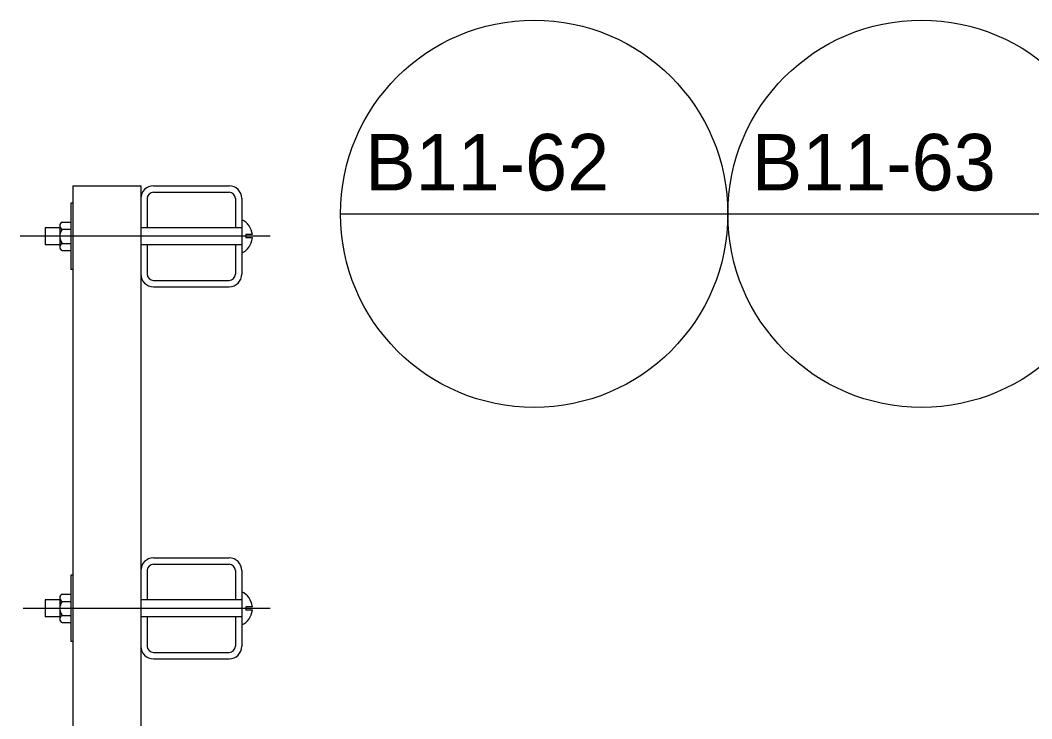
# Model space of a CAD drawing. Extents: x 0 to 2.83, y 0 to 1.83.
# Drawn here: x 0.6135 to 0.822, y 1.197 to 1.3411 of the extents above; entities that cross this region are included whole.
import ezdxf

# ---------------------------------------------------------------- set-up
doc = ezdxf.new("R2010")
doc.units = 0
for name, color, linetype in [('201 Center and Station Line', 7, 'Continuous'), ('214 Text and Titles', 7, 'Continuous'), ('221 Structural Steel', 7, 'Continuous')]:
    doc.layers.add(name, color=color, linetype=linetype)

msp = doc.modelspace()

# ---------------------------------------------------------------- linework, layer by layer
at = {"layer": '201 Center and Station Line'}
for p, q in [((0.6649977909049759, 1.296488805508718), (0.6134977496308108, 1.296488805508718)), ((0.6649977909049759, 1.2197404857751954), (0.6141131067090282, 1.2197404857751954))]:
    msp.add_line(p, q, dxfattribs=at)
at = {"layer": '214 Text and Titles'}
for p, q in [((0.6795221888373044, 1.301127422910033), (0.759391980503971, 1.301127422910033)), ((0.759391980503971, 1.301127422910033), (0.8392617721706378, 1.301127422910033))]:
    msp.add_line(p, q, dxfattribs=at)
for centre in [(0.7194568889459163, 1.3011271542382807), (0.7993266806125829, 1.3011271542382807)]:
    msp.add_circle(centre, 0.039935043749999996, dxfattribs=at)
at = {"layer": '221 Structural Steel'}
for p, q in [((0.6243664081388629, 1.3069046488909064), (0.6383455663546576, 1.3069046488909064)), ((0.6243664081388629, 1.3069046488909064), (0.6243664081388629, 1.1125162305751806)), ((0.6243664081388629, 1.3069046488909064), (0.6383455663546576, 1.3069046488909064)), ((0.6243664081388629, 1.3069046488909064), (0.6383455663546576, 1.3069046488909064)), ((0.6243664081388629, 1.3069046488909064), (0.6383455663546576, 1.3069046488909064)), ((0.6383455663546576, 1.3069046488909064), (0.6383455663546576, 1.1242913415332754)), ((0.6409769373319363, 1.3069046488909064), (0.6565458821947386, 1.3069046488909064)), ((0.6409769373319363, 1.3069046488909064), (0.6565458821947386, 1.3069046488909064)), ((0.6409769373319363, 1.3069046488909064), (0.6565458821947386, 1.3069046488909064)), ((0.6409769373319363, 1.305588963415513), (0.6565458821947386, 1.305588963415513)), ((0.6409769373319363, 1.305588963415513), (0.6565458821947386, 1.305588963415513)), ((0.6409769373319363, 1.305588963415513), (0.6565458821947386, 1.305588963415513)), ((0.6396612518300511, 1.3042732779136275), (0.6396612518300511, 1.298230992346424)), ((0.6396612518300511, 1.3042732779136275), (0.6396612518300511, 1.298230992346424)), ((0.6396612518300511, 1.3042732779136275), (0.6396612518300511, 1.298230992346424)), ((0.6578615676701326, 1.3042732779136275), (0.6578615676701326, 1.298230992346424)), ((0.6578615676701326, 1.3042732779136275), (0.6578615676701326, 1.298230992346424)), ((0.6578615676701326, 1.3042732779136275), (0.6578615676701326, 1.298230992346424)), ((0.659177253145526, 1.3042732779136275), (0.659177253145526, 1.2887043330508252)), ((0.659177253145526, 1.3042732779136275), (0.659177253145526, 1.2887043330508252)), ((0.659177253145526, 1.3042732779136275), (0.659177253145526, 1.2887043330508252)), ((0.6239552564211795, 1.3033413340308084), (0.6239552564211795, 1.2896362769336442)), ((0.6243664081388629, 1.3033413340308084), (0.6239552564211795, 1.3033413340308084)), ((0.6239552564211795, 1.3033413340308084), (0.6239552564211795, 1.2896362769336442)), ((0.6243664081388629, 1.3033413340308084), (0.6239552564211795, 1.3033413340308084)), ((0.6239552564211795, 1.3033413340308084), (0.6239552564211795, 1.2896362769336442)), ((0.6243664081388629, 1.3033413340308084), (0.6239552564211795, 1.3033413340308084)), ((0.6221596198315633, 1.299420591315195), (0.6239552564211795, 1.299420591315195)), ((0.6221596198315633, 1.299420591315195), (0.6239552564211795, 1.299420591315195)), ((0.6221596198315633, 1.299420591315195), (0.6239552564211795, 1.299420591315195)), ((0.6216366348373449, 1.2982293477643496), (0.6186651043944961, 1.2982293477643496)), ((0.6186651043944961, 1.2982293477643496), (0.6186651043944961, 1.2947482632530865)), ((0.6216366348373449, 1.2982293477643496), (0.6186651043944961, 1.2982293477643496)), ((0.6186651043944961, 1.2982293477643496), (0.6186651043944961, 1.2947482632530865)), ((0.6216366348373449, 1.2982293477643496), (0.6186651043944961, 1.2982293477643496)), ((0.6186651043944961, 1.2982293477643496), (0.6186651043944961, 1.2947482632530865)), ((0.6216366348373449, 1.298718070062444), (0.6216366348373449, 1.2942595409020083)), ((0.6216366348373449, 1.298718070062444), (0.6216366348373449, 1.2942595409020083)), ((0.6216366348373449, 1.298718070062444), (0.6216366348373449, 1.2942595409020083)), ((0.6221596198315633, 1.2979379782292821), (0.6239552564211795, 1.2979379782292821)), ((0.6221596198315633, 1.2979379782292821), (0.6239552564211795, 1.2979379782292821)), ((0.6221596198315633, 1.2979379782292821), (0.6239552564211795, 1.2979379782292821)), ((0.659177253145526, 1.2982293477643496), (0.6383455663546576, 1.2982293477643496)), ((0.659177253145526, 1.2982293477643496), (0.6383455663546576, 1.2982293477643496)), ((0.659177253145526, 1.2982293477643496), (0.6383455663546576, 1.2982293477643496)), ((0.6599995565544013, 1.2968317060238874), (0.6599995565544013, 1.2961459049670567)), ((0.6613544385251253, 1.2968317060238874), (0.6599995565544013, 1.2968317060238874)), ((0.6599995565544013, 1.2968317060238874), (0.6599995565544013, 1.2961459049670567)), ((0.6613544385251253, 1.2968317060238874), (0.6599995565544013, 1.2968317060238874)), ((0.6599995565544013, 1.2968317060238874), (0.6599995565544013, 1.2961459049670567)), ((0.6613544385251253, 1.2968317060238874), (0.6599995565544013, 1.2968317060238874)), ((0.6613544385251253, 1.2961459049670567), (0.6599995565544013, 1.2961459049670567)), ((0.6613544385251253, 1.2961459049670567), (0.6599995565544013, 1.2961459049670567)), ((0.6613544385251253, 1.2961459049670567), (0.6599995565544013, 1.2961459049670567)), ((0.6216366348373449, 1.2947482632530865), (0.6186651043944961, 1.2947482632530865)), ((0.6216366348373449, 1.2947482632530865), (0.6186651043944961, 1.2947482632530865)), ((0.6216366348373449, 1.2947482632530865), (0.6186651043944961, 1.2947482632530865)), ((0.6221596198315633, 1.2950262017828744), (0.6239552564211795, 1.2950262017828744)), ((0.6221596198315633, 1.2950262017828744), (0.6239552564211795, 1.2950262017828744)), ((0.6221596198315633, 1.2950262017828744), (0.6239552564211795, 1.2950262017828744)), ((0.6221596198315633, 1.2935438628337113), (0.6239552564211795, 1.2935438628337113)), ((0.6221596198315633, 1.2935438628337113), (0.6239552564211795, 1.2935438628337113)), ((0.6221596198315633, 1.2935438628337113), (0.6239552564211795, 1.2935438628337113)), ((0.659177253145526, 1.2947482632530865), (0.6383455663546576, 1.2947482632530865)), ((0.659177253145526, 1.2947482632530865), (0.6383455663546576, 1.2947482632530865)), ((0.659177253145526, 1.2947482632530865), (0.6383455663546576, 1.2947482632530865)), ((0.6396612518300511, 1.2947466186180285), (0.6396612518300511, 1.2887043330508252)), ((0.6396612518300511, 1.2947466186180285), (0.6396612518300511, 1.2887043330508252)), ((0.6396612518300511, 1.2947466186180285), (0.6396612518300511, 1.2887043330508252)), ((0.6578615676701326, 1.2947466186180285), (0.6578615676701326, 1.2887043330508252)), ((0.6578615676701326, 1.2947466186180285), (0.6578615676701326, 1.2887043330508252)), ((0.6578615676701326, 1.2947466186180285), (0.6578615676701326, 1.2887043330508252)), ((0.6243664081388629, 1.2896362769336442), (0.6239552564211795, 1.2896362769336442)), ((0.6243664081388629, 1.2896362769336442), (0.6239552564211795, 1.2896362769336442)), ((0.6243664081388629, 1.2896362769336442), (0.6239552564211795, 1.2896362769336442)), ((0.6409769373319363, 1.2873886476019232), (0.6565458821947386, 1.2873886476019232)), ((0.6409769373319363, 1.2873886476019232), (0.6565458821947386, 1.2873886476019232)), ((0.6409769373319363, 1.2873886476019232), (0.6565458821947386, 1.2873886476019232)), ((0.6409769373319363, 1.2860729621000377), (0.6565458821947386, 1.2860729621000377)), ((0.6409769373319363, 1.2860729621000377), (0.6565458821947386, 1.2860729621000377)), ((0.6409769373319363, 1.2860729621000377), (0.6565458821947386, 1.2860729621000377)), ((0.6243664081388629, 1.2377086379356093), (0.6243664081388629, 1.1997154786383148)), ((0.6243664081388629, 1.2377086379356093), (0.6243664081388629, 1.1997154786383148)), ((0.6243664081388629, 1.2377086379356093), (0.6243664081388629, 1.1997154786383148)), ((0.6409769373319363, 1.2301563291573838), (0.6565458821947386, 1.2301563291573838)), ((0.6409769373319363, 1.2301563291573838), (0.6565458821947386, 1.2301563291573838)), ((0.6409769373319363, 1.2301563291573838), (0.6565458821947386, 1.2301563291573838)), ((0.6409769373319363, 1.2288406436819903), (0.6565458821947386, 1.2288406436819903)), ((0.6409769373319363, 1.2288406436819903), (0.6565458821947386, 1.2288406436819903)), ((0.6409769373319363, 1.2288406436819903), (0.6565458821947386, 1.2288406436819903)), ((0.6239552564211795, 1.2265930143237775), (0.6239552564211795, 1.2128879572266134)), ((0.6243664081388629, 1.2265930143237775), (0.6239552564211795, 1.2265930143237775)), ((0.6239552564211795, 1.2265930143237775), (0.6239552564211795, 1.2128879572266134)), ((0.6243664081388629, 1.2265930143237775), (0.6239552564211795, 1.2265930143237775)), ((0.6239552564211795, 1.2265930143237775), (0.6239552564211795, 1.2128879572266134)), ((0.6243664081388629, 1.2265930143237775), (0.6239552564211795, 1.2265930143237775)), ((0.6396612518300511, 1.2275249582065966), (0.6396612518300511, 1.2214826726393933)), ((0.6396612518300511, 1.2275249582065966), (0.6396612518300511, 1.2214826726393933)), ((0.6396612518300511, 1.2275249582065966), (0.6396612518300511, 1.2214826726393933)), ((0.6578615676701326, 1.2275249582065966), (0.6578615676701326, 1.2214826726393933)), ((0.6578615676701326, 1.2275249582065966), (0.6578615676701326, 1.2214826726393933)), ((0.6578615676701326, 1.2275249582065966), (0.6578615676701326, 1.2214826726393933)), ((0.659177253145526, 1.2275249582065966), (0.659177253145526, 1.2119560133437943)), ((0.659177253145526, 1.2275249582065966), (0.659177253145526, 1.2119560133437943)), ((0.659177253145526, 1.2275249582065966), (0.659177253145526, 1.2119560133437943)), ((0.6221596198315633, 1.2226722715816725), (0.6239552564211795, 1.2226722715816725)), ((0.6221596198315633, 1.2226722715816725), (0.6239552564211795, 1.2226722715816725)), ((0.6221596198315633, 1.2226722715816725), (0.6239552564211795, 1.2226722715816725)), ((0.6216366348373449, 1.221481028030827), (0.6186651043944961, 1.221481028030827)), ((0.6186651043944961, 1.221481028030827), (0.6186651043944961, 1.217999943519564)), ((0.6216366348373449, 1.221481028030827), (0.6186651043944961, 1.221481028030827)), ((0.6186651043944961, 1.221481028030827), (0.6186651043944961, 1.217999943519564)), ((0.6216366348373449, 1.221481028030827), (0.6186651043944961, 1.221481028030827)), ((0.6186651043944961, 1.221481028030827), (0.6186651043944961, 1.217999943519564)), ((0.6216366348373449, 1.2219697503554134), (0.6216366348373449, 1.2175112211949777)), ((0.6216366348373449, 1.2219697503554134), (0.6216366348373449, 1.2175112211949777)), ((0.6216366348373449, 1.2219697503554134), (0.6216366348373449, 1.2175112211949777)), ((0.6221596198315633, 1.2211896585222513), (0.6239552564211795, 1.2211896585222513)), ((0.6221596198315633, 1.2211896585222513), (0.6239552564211795, 1.2211896585222513)), ((0.6221596198315633, 1.2211896585222513), (0.6239552564211795, 1.2211896585222513)), ((0.659177253145526, 1.221481028030827), (0.6383455663546576, 1.221481028030827)), ((0.659177253145526, 1.221481028030827), (0.6383455663546576, 1.221481028030827)), ((0.659177253145526, 1.221481028030827), (0.6383455663546576, 1.221481028030827)), ((0.6599995565544013, 1.2200833863168565), (0.6599995565544013, 1.2193975852335344)), ((0.6613544385251253, 1.2200833863168565), (0.6599995565544013, 1.2200833863168565)), ((0.6599995565544013, 1.2200833863168565), (0.6599995565544013, 1.2193975852335344)), ((0.6613544385251253, 1.2200833863168565), (0.6599995565544013, 1.2200833863168565)), ((0.6599995565544013, 1.2200833863168565), (0.6599995565544013, 1.2193975852335344)), ((0.6613544385251253, 1.2200833863168565), (0.6599995565544013, 1.2200833863168565)), ((0.6216366348373449, 1.217999943519564), (0.6186651043944961, 1.217999943519564)), ((0.6216366348373449, 1.217999943519564), (0.6186651043944961, 1.217999943519564)), ((0.6216366348373449, 1.217999943519564), (0.6186651043944961, 1.217999943519564)), ((0.6221596198315633, 1.2182778820758433), (0.6239552564211795, 1.2182778820758433)), ((0.6221596198315633, 1.2182778820758433), (0.6239552564211795, 1.2182778820758433)), ((0.6221596198315633, 1.2182778820758433), (0.6239552564211795, 1.2182778820758433)), ((0.659177253145526, 1.217999943519564), (0.6383455663546576, 1.217999943519564)), ((0.659177253145526, 1.217999943519564), (0.6383455663546576, 1.217999943519564)), ((0.659177253145526, 1.217999943519564), (0.6383455663546576, 1.217999943519564)), ((0.6396612518300511, 1.2179982989109976), (0.6396612518300511, 1.2119560133437943)), ((0.6396612518300511, 1.2179982989109976), (0.6396612518300511, 1.2119560133437943)), ((0.6396612518300511, 1.2179982989109976), (0.6396612518300511, 1.2119560133437943)), ((0.6578615676701326, 1.2179982989109976), (0.6578615676701326, 1.2119560133437943)), ((0.6578615676701326, 1.2179982989109976), (0.6578615676701326, 1.2119560133437943)), ((0.6578615676701326, 1.2179982989109976), (0.6578615676701326, 1.2119560133437943)), ((0.6613544385251253, 1.2193975852335344), (0.6599995565544013, 1.2193975852335344)), ((0.6613544385251253, 1.2193975852335344), (0.6599995565544013, 1.2193975852335344)), ((0.6613544385251253, 1.2193975852335344), (0.6599995565544013, 1.2193975852335344)), ((0.6221596198315633, 1.216795543100189), (0.6239552564211795, 1.216795543100189)), ((0.6221596198315633, 1.216795543100189), (0.6239552564211795, 1.216795543100189)), ((0.6221596198315633, 1.216795543100189), (0.6239552564211795, 1.216795543100189)), ((0.6243664081388629, 1.2128879572266134), (0.6239552564211795, 1.2128879572266134)), ((0.6243664081388629, 1.2128879572266134), (0.6239552564211795, 1.2128879572266134)), ((0.6243664081388629, 1.2128879572266134), (0.6239552564211795, 1.2128879572266134)), ((0.6409769373319363, 1.2106403278684008), (0.6565458821947386, 1.2106403278684008)), ((0.6409769373319363, 1.2106403278684008), (0.6565458821947386, 1.2106403278684008)), ((0.6409769373319363, 1.2106403278684008), (0.6565458821947386, 1.2106403278684008)), ((0.6409769373319363, 1.2093246423665154), (0.6565458821947386, 1.2093246423665154)), ((0.6409769373319363, 1.2093246423665154), (0.6565458821947386, 1.2093246423665154)), ((0.6409769373319363, 1.2093246423665154), (0.6565458821947386, 1.2093246423665154))]:
    msp.add_line(p, q, dxfattribs=at)
for centre, radius, start, end in [((0.6409767454509467, 1.3042732779214716), 0.0026313709619768567, 90, 180), ((0.6409767454509467, 1.3042732779214716), 0.0026313709619768567, 90, 180), ((0.6409767454509467, 1.3042732779214716), 0.0026313709619768567, 90, 180), ((0.6409767454509467, 1.3042732779214716), 0.0013156854809884284, 90, 180), ((0.6409767454509467, 1.3042732779214716), 0.0013156854809884284, 90, 180), ((0.6409767454509467, 1.3042732779214716), 0.0013156854809884284, 90, 180), ((0.6565456903093141, 1.3042732779214716), 0.0026313709619768567, 0, 90), ((0.6565456903093141, 1.3042732779214716), 0.0026313709619768567, 0, 90), ((0.6565456903093141, 1.3042732779214716), 0.0026313709619768567, 0, 90), ((0.6565456903093141, 1.3042732779214716), 0.0013156854809884284, 0, 90), ((0.6565456903093141, 1.3042732779214716), 0.0013156854809884284, 0, 90), ((0.6565456903093141, 1.3042732779214716), 0.0013156854809884284, 0, 90), ((0.6224228963012061, 1.2986793944015835), 0.0007867010590531278, 109.57085833333333, 250.42913888888887), ((0.6224228963012061, 1.2986793944015835), 0.0007867010590531278, 109.57085833333333, 250.42913888888887), ((0.6224228963012061, 1.2986793944015835), 0.0007867010590531278, 109.57085833333333, 250.42913888888887), ((0.6575966968751906, 1.2964888054922878), 0.0037731735310729798, 5.214155555555557, 65.23848611111111), ((0.6575966968751906, 1.2964888054922878), 0.0037731735310729798, 5.214155555555557, 65.23848611111111), ((0.6575966968751906, 1.2964888054922878), 0.0037731735310729798, 5.214155555555557, 65.23848611111111), ((0.6239255697600027, 1.296482227064892), 0.0022889169509603623, 140.50047500000005, 219.4995277777778), ((0.6239255697600027, 1.296482227064892), 0.0022889169509603623, 140.50047500000005, 219.4995277777778), ((0.6239255697600027, 1.296482227064892), 0.0022889169509603623, 140.50047500000005, 219.4995277777778), ((0.6575966968751906, 1.2964888054922878), 0.0037731735310729798, 294.7615138888889, 354.7857305555556), ((0.6575966968751906, 1.2964888054922878), 0.0037731735310729798, 294.7615138888889, 354.7857305555556), ((0.6575966968751906, 1.2964888054922878), 0.0037731735310729798, 294.7615138888889, 354.7857305555556), ((0.6224229511032584, 1.2942850597217328), 0.0007867010590531278, 109.57085833333333, 250.42913888888887), ((0.6224229511032584, 1.2942850597217328), 0.0007867010590531278, 109.57085833333333, 250.42913888888887), ((0.6224229511032584, 1.2942850597217328), 0.0007867010590531278, 109.57085833333333, 250.42913888888887), ((0.6409767454509467, 1.2887043330631043), 0.0026313709619768567, 180, 270), ((0.6409767454509467, 1.2887043330631043), 0.0026313709619768567, 180, 270), ((0.6409767454509467, 1.2887043330631043), 0.0026313709619768567, 180, 270), ((0.6409767454509467, 1.2887043330631043), 0.0013156854809884284, 180, 270), ((0.6409767454509467, 1.2887043330631043), 0.0013156854809884284, 180, 270), ((0.6409767454509467, 1.2887043330631043), 0.0013156854809884284, 180, 270), ((0.6565456903093141, 1.2887043330631043), 0.0026313709619768567, 270, 0), ((0.6565456903093141, 1.2887043330631043), 0.0013156854809884284, 270, 0), ((0.6565456903093141, 1.2887043330631043), 0.0026313709619768567, 270, 0), ((0.6565456903093141, 1.2887043330631043), 0.0013156854809884284, 270, 0), ((0.6565456903093141, 1.2887043330631043), 0.0026313709619768567, 270, 0), ((0.6565456903093141, 1.2887043330631043), 0.0013156854809884284, 270, 0), ((0.6409767700990754, 1.227524955552565), 0.0026313709619768567, 90, 180), ((0.6409767700990754, 1.227524955552565), 0.0026313709619768567, 90, 180), ((0.6409767700990754, 1.227524955552565), 0.0026313709619768567, 90, 180), ((0.6409767700990754, 1.227524955552565), 0.0013156854809884284, 90, 180), ((0.6409767700990754, 1.227524955552565), 0.0013156854809884284, 90, 180), ((0.6409767700990754, 1.227524955552565), 0.0013156854809884284, 90, 180), ((0.6565457149574423, 1.227524955552565), 0.0026313709619768567, 0, 90), ((0.6565457149574423, 1.227524955552565), 0.0026313709619768567, 0, 90), ((0.6565457149574423, 1.227524955552565), 0.0026313709619768567, 0, 90), ((0.6565457149574423, 1.227524955552565), 0.0013156854809884284, 0, 90), ((0.6565457149574423, 1.227524955552565), 0.0013156854809884284, 0, 90), ((0.6565457149574423, 1.227524955552565), 0.0013156854809884284, 0, 90), ((0.6224229209494038, 1.2219310720326424), 0.0007867010590531278, 109.57085833333333, 250.42913888888887), ((0.6224229209494038, 1.2219310720326424), 0.0007867010590531278, 109.57085833333333, 250.42913888888887), ((0.6224229209494038, 1.2219310720326424), 0.0007867010590531278, 109.57085833333333, 250.42913888888887), ((0.6575967215233193, 1.2197404831233816), 0.0037731735310729798, 5.214155555555557, 65.23848611111111), ((0.6575967215233193, 1.2197404831233816), 0.0037731735310729798, 5.214155555555557, 65.23848611111111), ((0.6575967215233193, 1.2197404831233816), 0.0037731735310729798, 5.214155555555557, 65.23848611111111), ((0.6239255944082001, 1.2197339046959508), 0.0022889169509603623, 140.50047500000005, 219.4995277777778), ((0.6239255944082001, 1.2197339046959508), 0.0022889169509603623, 140.50047500000005, 219.4995277777778), ((0.6239255944082001, 1.2197339046959508), 0.0022889169509603623, 140.50047500000005, 219.4995277777778), ((0.6224229757513874, 1.2175367373528265), 0.0007867010590531278, 109.57085833333333, 250.42913888888887), ((0.6224229757513874, 1.2175367373528265), 0.0007867010590531278, 109.57085833333333, 250.42913888888887), ((0.6224229757513874, 1.2175367373528265), 0.0007867010590531278, 109.57085833333333, 250.42913888888887), ((0.6575967215233193, 1.2197404831233816), 0.0037731735310729798, 294.7615138888889, 354.7857305555556), ((0.6575967215233193, 1.2197404831233816), 0.0037731735310729798, 294.7615138888889, 354.7857305555556), ((0.6575967215233193, 1.2197404831233816), 0.0037731735310729798, 294.7615138888889, 354.7857305555556), ((0.6409767700990754, 1.211956010694198), 0.0026313709619768567, 180, 270), ((0.6409767700990754, 1.211956010694198), 0.0026313709619768567, 180, 270), ((0.6409767700990754, 1.211956010694198), 0.0026313709619768567, 180, 270), ((0.6409767700990754, 1.211956010694198), 0.0013156854809884284, 180, 270), ((0.6409767700990754, 1.211956010694198), 0.0013156854809884284, 180, 270), ((0.6409767700990754, 1.211956010694198), 0.0013156854809884284, 180, 270), ((0.6565457149574423, 1.211956010694198), 0.0026313709619768567, 270, 0), ((0.6565457149574423, 1.211956010694198), 0.0013156854809884284, 270, 0), ((0.6565457149574423, 1.211956010694198), 0.0026313709619768567, 270, 0), ((0.6565457149574423, 1.211956010694198), 0.0013156854809884284, 270, 0), ((0.6565457149574423, 1.211956010694198), 0.0026313709619768567, 270, 0), ((0.6565457149574423, 1.211956010694198), 0.0013156854809884284, 270, 0)]:
    msp.add_arc(centre, radius, start, end, dxfattribs=at)

# ---------------------------------------------------------------- texts
at = {"layer": '214 Text and Titles'}
for s, p in [('B11-62', (0.6846067708333333, 1.3059418402777776)), ('B11-63', (0.7643168402777777, 1.3059418402777776))]:
    msp.add_text(s, height=0.011666666666666665, dxfattribs=at).set_placement(p)

doc.saveas('drawing.dxf')
